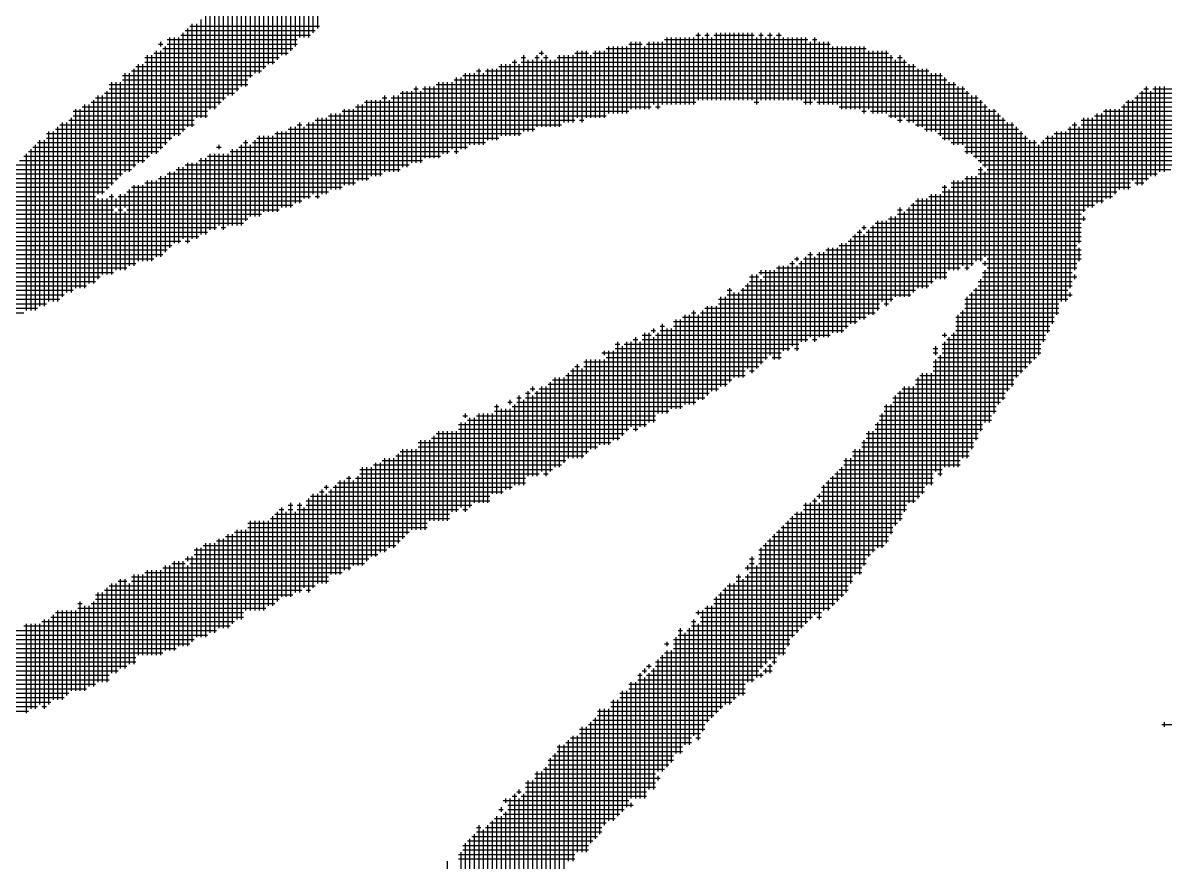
# Model space of a CAD drawing. Header units: feet. Extents: x 0 to 504600, y 0 to 356400.
# Drawn here: x 342026 to 343216, y 17794 to 18669 of the extents above; entities that cross this region are included whole.
import ezdxf

# ---------------------------------------------------------------- set-up
doc = ezdxf.new("R2010")
doc.units = ezdxf.units.FT
doc.header["$LTSCALE"] = 600
doc.header["$MEASUREMENT"] = 0
doc.layers.add('CX-COMM', color=3, linetype='CONTINUOUS')

msp = doc.modelspace()

# ---------------------------------------------------------------- linework, layer by layer
at = {"layer": 'CX-COMM'}
for p, q in [((342323.3, 18765.8), (342323.3, 18653.8)), ((342327.9, 18765.8), (342327.9, 18658.4)), ((342332.6, 18770.4), (342332.6, 18663.1)), ((342309.3, 18756.4), (342309.3, 18644.4)), ((342313.9, 18756.4), (342313.9, 18653.8)), ((342318.6, 18756.4), (342318.6, 18653.8)), ((342299.9, 18747.1), (342299.9, 18635.1)), ((342304.6, 18747.1), (342304.6, 18639.8)), ((342276.6, 18728.4), (342276.6, 18621.1)), ((342281.3, 18728.4), (342281.3, 18625.8)), ((342285.9, 18733.1), (342285.9, 18625.8)), ((342290.6, 18737.8), (342290.6, 18630.4)), ((342295.3, 18737.8), (342295.3, 18635.1)), ((342262.6, 18714.4), (342262.6, 18611.8)), ((342267.3, 18719.1), (342267.3, 18616.5)), ((342271.9, 18719.1), (342271.9, 18616.5)), ((342253.3, 18709.8), (342253.3, 18602.5)), ((342257.9, 18709.8), (342257.9, 18602.5)), ((342230, 18691.1), (342230, 18583.8)), ((342239.3, 18695.8), (342239.3, 18593.1)), ((342243.9, 18700.4), (342243.9, 18593.1)), ((342248.6, 18700.4), (342248.6, 18597.8)), ((342220.6, 18681.8), (342220.6, 18579.1)), ((342225.3, 18686.4), (342225.3, 18579.1)), ((342234.6, 18686.4), (342234.6, 18588.5)), ((342202, 18667.8), (342202, 18560.5)), ((342206.6, 18667.8), (342206.6, 18569.8)), ((342211.3, 18672.4), (342211.3, 18569.8)), ((342216, 18677.1), (342216, 18569.8)), ((342190.3, 18656.1), (342325.6, 18656.1)), ((342192.6, 18658.4), (342192.6, 18555.8)), ((342195, 18660.8), (342330.3, 18660.8)), ((342197.3, 18663.1), (342197.3, 18560.5)), ((342199.6, 18665.4), (342334.9, 18665.4)), ((342726.8, 18656.1), (342731.5, 18656.1)), ((342729.2, 18658.4), (342729.2, 18588.5)), ((342736.2, 18656.1), (342740.8, 18656.1)), ((342738.5, 18658.4), (342738.5, 18588.5)), ((342745.5, 18656.1), (342787.5, 18656.1)), ((342747.8, 18658.4), (342747.8, 18588.5)), ((342752.5, 18658.4), (342752.5, 18588.5)), ((342757.2, 18658.4), (342757.2, 18588.5)), ((342761.8, 18658.4), (342761.8, 18588.5)), ((342766.5, 18658.4), (342766.5, 18588.5)), ((342771.2, 18658.4), (342771.2, 18588.5)), ((342775.8, 18658.4), (342775.8, 18588.5)), ((342780.5, 18658.4), (342780.5, 18588.5)), ((342785.2, 18658.4), (342785.2, 18588.5)), ((342792.2, 18656.1), (342796.8, 18656.1)), ((342794.5, 18658.4), (342794.5, 18588.5)), ((342801.5, 18656.1), (342806.2, 18656.1)), ((342803.8, 18658.4), (342803.8, 18588.5)), ((342810.8, 18656.1), (342815.5, 18656.1)), ((342813.2, 18658.4), (342813.2, 18588.5)), ((342167, 18646.8), (342171.6, 18646.8)), ((342169.3, 18649.1), (342169.3, 18644.4)), ((342174, 18644.4), (342174, 18541.8)), ((342176.3, 18651.4), (342311.6, 18651.4)), ((342176.3, 18646.8), (342311.6, 18646.8)), ((342178.6, 18653.8), (342178.6, 18546.5)), ((342183.3, 18653.8), (342183.3, 18551.1)), ((342188, 18653.8), (342188, 18551.1)), ((342635.9, 18644.4), (342635.9, 18574.5)), ((342640.5, 18644.4), (342640.5, 18574.5)), ((342645.2, 18644.4), (342645.2, 18574.5)), ((342649.9, 18644.4), (342649.9, 18574.5)), ((342654.5, 18644.4), (342654.5, 18574.5)), ((342656.9, 18646.8), (342670.9, 18646.8)), ((342659.2, 18649.1), (342659.2, 18579.1)), ((342663.9, 18649.1), (342663.9, 18579.1)), ((342668.5, 18649.1), (342668.5, 18579.1)), ((342673.2, 18644.4), (342673.2, 18579.1)), ((342675.5, 18646.8), (342866.8, 18646.8)), ((342677.8, 18649.1), (342677.8, 18579.1)), ((342682.5, 18649.1), (342682.5, 18583.8)), ((342687.2, 18649.1), (342687.2, 18579.1)), ((342691.8, 18649.1), (342691.8, 18583.8)), ((342694.2, 18651.4), (342843.5, 18651.4)), ((342696.5, 18653.8), (342696.5, 18583.8)), ((342701.2, 18653.8), (342701.2, 18583.8)), ((342705.8, 18653.8), (342705.8, 18583.8)), ((342710.5, 18653.8), (342710.5, 18583.8)), ((342715.2, 18653.8), (342715.2, 18583.8)), ((342719.8, 18653.8), (342719.8, 18583.8)), ((342724.5, 18653.8), (342724.5, 18583.8)), ((342733.8, 18653.8), (342733.8, 18588.5)), ((342743.2, 18653.8), (342743.2, 18588.5)), ((342789.8, 18653.8), (342789.8, 18583.8)), ((342799.2, 18653.8), (342799.2, 18588.5)), ((342808.5, 18653.8), (342808.5, 18588.5)), ((342817.8, 18653.8), (342817.8, 18588.5)), ((342822.5, 18653.8), (342822.5, 18588.5)), ((342827.1, 18653.8), (342827.1, 18588.5)), ((342831.8, 18653.8), (342831.8, 18588.5)), ((342836.5, 18653.8), (342836.5, 18588.5)), ((342841.1, 18653.8), (342841.1, 18583.8)), ((342845.8, 18649.1), (342845.8, 18583.8)), ((342848.1, 18651.4), (342852.8, 18651.4)), ((342850.5, 18653.8), (342850.5, 18588.5)), ((342855.1, 18649.1), (342855.1, 18583.8)), ((342859.8, 18649.1), (342859.8, 18583.8)), ((342864.5, 18649.1), (342864.5, 18583.8)), ((342869.1, 18644.4), (342869.1, 18583.8)), ((342873.8, 18644.4), (342873.8, 18583.8)), ((342878.5, 18644.4), (342878.5, 18579.1)), ((342883.1, 18644.4), (342883.1, 18579.1)), ((342887.8, 18644.4), (342887.8, 18579.1)), ((342892.5, 18644.4), (342892.5, 18579.1)), ((342897.1, 18644.4), (342897.1, 18579.1)), ((342901.8, 18644.4), (342901.8, 18574.5)), ((342153, 18632.8), (342292.9, 18632.8)), ((342155.3, 18635.1), (342155.3, 18527.8)), ((342160, 18635.1), (342160, 18532.5)), ((342162.3, 18637.4), (342302.3, 18637.4)), ((342164.6, 18639.8), (342164.6, 18532.5)), ((342169.3, 18639.8), (342169.3, 18537.1)), ((342171.6, 18642.1), (342306.9, 18642.1)), ((342544.9, 18632.8), (342549.5, 18632.8)), ((342547.2, 18635.1), (342547.2, 18555.8)), ((342558.9, 18632.8), (342563.5, 18632.8)), ((342561.2, 18635.1), (342561.2, 18560.5)), ((342563.5, 18637.4), (342568.2, 18637.4)), ((342565.9, 18639.8), (342565.9, 18635.1)), ((342568.2, 18632.8), (342572.9, 18632.8)), ((342570.5, 18635.1), (342570.5, 18560.5)), ((342582.2, 18632.8), (342932.1, 18632.8)), ((342584.5, 18635.1), (342584.5, 18560.5)), ((342589.2, 18635.1), (342589.2, 18565.1)), ((342593.9, 18635.1), (342593.9, 18565.1)), ((342598.5, 18635.1), (342598.5, 18565.1)), ((342600.9, 18637.4), (342614.9, 18637.4)), ((342603.2, 18639.8), (342603.2, 18569.8)), ((342607.9, 18639.8), (342607.9, 18565.1)), ((342612.5, 18639.8), (342612.5, 18569.8)), ((342617.2, 18635.1), (342617.2, 18569.8)), ((342619.5, 18637.4), (342927.5, 18637.4)), ((342621.9, 18639.8), (342621.9, 18569.8)), ((342626.5, 18639.8), (342626.5, 18569.8)), ((342631.2, 18639.8), (342631.2, 18569.8)), ((342633.5, 18642.1), (342904.1, 18642.1)), ((342906.5, 18639.8), (342906.5, 18579.1)), ((342911.1, 18639.8), (342911.1, 18574.5)), ((342915.8, 18639.8), (342915.8, 18574.5)), ((342920.5, 18639.8), (342920.5, 18574.5)), ((342925.1, 18639.8), (342925.1, 18574.5)), ((342929.8, 18635.1), (342929.8, 18569.8)), ((342936.8, 18632.8), (342941.5, 18632.8)), ((342939.1, 18635.1), (342939.1, 18565.1)), ((342141.3, 18621.1), (342141.3, 18518.5)), ((342143.6, 18623.5), (342278.9, 18623.5)), ((342146, 18625.8), (342146, 18523.1)), ((342150.6, 18625.8), (342150.6, 18523.1)), ((342153, 18628.1), (342288.3, 18628.1)), ((342500.6, 18621.1), (342500.6, 18541.8)), ((342509.9, 18621.1), (342509.9, 18546.5)), ((342514.6, 18621.1), (342514.6, 18546.5)), ((342519.2, 18621.1), (342519.2, 18546.5)), ((342521.6, 18623.5), (342955.5, 18623.5)), ((342523.9, 18625.8), (342523.9, 18551.1)), ((342528.6, 18625.8), (342528.6, 18551.1)), ((342533.2, 18625.8), (342533.2, 18551.1)), ((342535.5, 18628.1), (342540.2, 18628.1)), ((342537.9, 18630.4), (342537.9, 18551.1)), ((342542.5, 18625.8), (342542.5, 18551.1)), ((342544.9, 18628.1), (342946.1, 18628.1)), ((342551.9, 18630.4), (342551.9, 18555.8)), ((342556.5, 18630.4), (342556.5, 18555.8)), ((342565.9, 18630.4), (342565.9, 18560.5)), ((342575.2, 18630.4), (342575.2, 18560.5)), ((342579.9, 18630.4), (342579.9, 18560.5)), ((342934.5, 18630.4), (342934.5, 18569.8)), ((342943.8, 18630.4), (342943.8, 18569.8)), ((342948.5, 18625.8), (342948.5, 18565.1)), ((342953.1, 18625.8), (342953.1, 18565.1)), ((342957.8, 18621.1), (342957.8, 18560.5)), ((342962.5, 18621.1), (342962.5, 18560.5)), ((342967.1, 18621.1), (342967.1, 18555.8)), ((342129.6, 18614.1), (342264.9, 18614.1)), ((342129.6, 18609.5), (342260.3, 18609.5)), ((342132, 18616.5), (342132, 18513.8)), ((342136.6, 18616.5), (342136.6, 18513.8)), ((342139, 18618.8), (342274.3, 18618.8)), ((342474.9, 18609.5), (342988.1, 18609.5)), ((342477.2, 18611.8), (342477.2, 18532.5)), ((342481.9, 18611.8), (342481.9, 18537.1)), ((342484.2, 18614.1), (342983.4, 18614.1)), ((342486.6, 18616.5), (342486.6, 18537.1)), ((342491.2, 18616.5), (342491.2, 18541.8)), ((342495.9, 18616.5), (342495.9, 18541.8)), ((342498.2, 18618.8), (342502.9, 18618.8)), ((342505.2, 18616.5), (342505.2, 18541.8)), ((342507.6, 18618.8), (342969.4, 18618.8)), ((342971.8, 18616.5), (342971.8, 18555.8)), ((342976.4, 18616.5), (342976.4, 18555.8)), ((342981.1, 18616.5), (342981.1, 18551.1)), ((342985.8, 18611.8), (342985.8, 18546.5)), ((342111, 18595.5), (342246.3, 18595.5)), ((342113.3, 18597.8), (342113.3, 18495.1)), ((342115.6, 18604.8), (342260.3, 18604.8)), ((342115.6, 18600.1), (342250.9, 18600.1)), ((342118, 18607.1), (342118, 18499.8)), ((342122.6, 18607.1), (342122.6, 18504.5)), ((342127.3, 18607.1), (342127.3, 18509.1)), ((342418.9, 18595.5), (343011.4, 18595.5)), ((342421.2, 18597.8), (342421.2, 18518.5)), ((342425.9, 18597.8), (342425.9, 18518.5)), ((342430.6, 18597.8), (342430.6, 18523.1)), ((342432.9, 18600.1), (342437.6, 18600.1)), ((342435.2, 18602.5), (342435.2, 18523.1)), ((342439.9, 18597.8), (342439.9, 18523.1)), ((342442.2, 18600.1), (343006.8, 18600.1)), ((342444.6, 18602.5), (342444.6, 18527.8)), ((342449.2, 18602.5), (342449.2, 18527.8)), ((342453.9, 18602.5), (342453.9, 18527.8)), ((342456.2, 18604.8), (342997.4, 18604.8)), ((342458.6, 18607.1), (342458.6, 18527.8)), ((342463.2, 18607.1), (342463.2, 18532.5)), ((342467.9, 18607.1), (342467.9, 18532.5)), ((342472.6, 18607.1), (342472.6, 18537.1)), ((342990.4, 18607.1), (342990.4, 18546.5)), ((342995.1, 18607.1), (342995.1, 18541.8)), ((342999.8, 18602.5), (342999.8, 18541.8)), ((343004.4, 18602.5), (343004.4, 18541.8)), ((343009.1, 18597.8), (343009.1, 18532.5)), ((343188.7, 18595.5), (343380, 18595.5)), ((343191.1, 18597.8), (343191.1, 18499.8)), ((343193.4, 18600.1), (343198.1, 18600.1)), ((343195.7, 18602.5), (343195.7, 18504.5)), ((343200.4, 18597.8), (343200.4, 18509.1)), ((343202.7, 18600.1), (343389.4, 18600.1)), ((343205.1, 18602.5), (343205.1, 18509.1)), ((343209.7, 18602.5), (343209.7, 18513.8)), ((343214.4, 18602.5), (343214.4, 18513.8)), ((342090, 18583.8), (342090, 18392.5)), ((342094.6, 18583.8), (342094.6, 18397.2)), ((342097, 18586.1), (342232.3, 18586.1)), ((342099.3, 18588.5), (342099.3, 18397.2)), ((342101.6, 18590.8), (342237, 18590.8)), ((342104, 18593.1), (342104, 18490.5)), ((342108.6, 18593.1), (342108.6, 18490.5)), ((342374.6, 18583.8), (342374.6, 18504.5)), ((342379.3, 18583.8), (342379.3, 18504.5)), ((342381.6, 18586.1), (342726.8, 18586.1)), ((342383.9, 18588.5), (342383.9, 18504.5)), ((342388.6, 18588.5), (342388.6, 18509.1)), ((342393.2, 18588.5), (342393.2, 18509.1)), ((342397.9, 18588.5), (342397.9, 18509.1)), ((342400.2, 18590.8), (342404.9, 18590.8)), ((342402.6, 18593.1), (342402.6, 18513.8)), ((342407.2, 18588.5), (342407.2, 18513.8)), ((342409.6, 18590.8), (343020.8, 18590.8)), ((342411.9, 18593.1), (342411.9, 18513.8)), ((342416.6, 18593.1), (342416.6, 18513.8)), ((342787.5, 18586.1), (342792.2, 18586.1)), ((342838.8, 18586.1), (342848.1, 18586.1)), ((342852.8, 18586.1), (343025.4, 18586.1)), ((343013.8, 18593.1), (343013.8, 18532.5)), ((343018.4, 18593.1), (343018.4, 18527.8)), ((343023.1, 18588.5), (343023.1, 18523.1)), ((343027.8, 18583.8), (343027.8, 18518.5)), ((343172.4, 18583.8), (343172.4, 18495.1)), ((343174.7, 18586.1), (343361.4, 18586.1)), ((343177.1, 18588.5), (343177.1, 18495.1)), ((343181.7, 18588.5), (343181.7, 18504.5)), ((343184.1, 18590.8), (343370.7, 18590.8)), ((343186.4, 18593.1), (343186.4, 18499.8)), ((342078.3, 18576.8), (342218.3, 18576.8)), ((342078.3, 18572.1), (342218.3, 18572.1)), ((342080.7, 18579.1), (342080.7, 18392.5)), ((342085.3, 18579.1), (342085.3, 18392.5)), ((342087.7, 18581.5), (342227.6, 18581.5)), ((342344.3, 18572.1), (342633.5, 18572.1)), ((342346.6, 18574.5), (342346.6, 18495.1)), ((342351.3, 18574.5), (342351.3, 18495.1)), ((342355.9, 18574.5), (342355.9, 18495.1)), ((342358.3, 18576.8), (342656.9, 18576.8)), ((342360.6, 18579.1), (342360.6, 18499.8)), ((342365.3, 18579.1), (342365.3, 18499.8)), ((342369.9, 18579.1), (342369.9, 18499.8)), ((342372.3, 18581.5), (342680.2, 18581.5)), ((342684.8, 18581.5), (342689.5, 18581.5)), ((342876.1, 18581.5), (343030.1, 18581.5)), ((342899.5, 18576.8), (342904.1, 18576.8)), ((342908.8, 18576.8), (343039.4, 18576.8)), ((342927.5, 18572.1), (343044.1, 18572.1)), ((343032.4, 18579.1), (343032.4, 18252.5)), ((343037.1, 18579.1), (343037.1, 18261.9)), ((343041.8, 18574.5), (343041.8, 18271.2)), ((343142.1, 18572.1), (343338, 18572.1)), ((343144.4, 18574.5), (343144.4, 18481.1)), ((343149.1, 18574.5), (343149.1, 18481.1)), ((343151.4, 18576.8), (343342.7, 18576.8)), ((343153.7, 18579.1), (343153.7, 18485.8)), ((343158.4, 18579.1), (343158.4, 18485.8)), ((343163.1, 18579.1), (343163.1, 18490.5)), ((343167.7, 18579.1), (343167.7, 18495.1)), ((343170.1, 18581.5), (343356.7, 18581.5)), ((342062, 18560.5), (342062, 18378.5)), ((342064.3, 18562.8), (342204.3, 18562.8)), ((342066.7, 18565.1), (342066.7, 18383.2)), ((342071.3, 18565.1), (342071.3, 18387.8)), ((342073.7, 18567.5), (342204.3, 18567.5)), ((342076, 18569.8), (342076, 18387.8)), ((342304.6, 18560.5), (342304.6, 18476.5)), ((342309.3, 18560.5), (342309.3, 18481.1)), ((342311.6, 18562.8), (342316.3, 18562.8)), ((342313.9, 18565.1), (342313.9, 18481.1)), ((342318.6, 18560.5), (342318.6, 18485.8)), ((342320.9, 18562.8), (342586.9, 18562.8)), ((342323.3, 18565.1), (342323.3, 18485.8)), ((342327.9, 18565.1), (342327.9, 18490.5)), ((342330.3, 18567.5), (342600.9, 18567.5)), ((342332.6, 18569.8), (342332.6, 18485.8)), ((342337.3, 18569.8), (342337.3, 18490.5)), ((342341.9, 18569.8), (342341.9, 18490.5)), ((342605.5, 18567.5), (342610.2, 18567.5)), ((342936.8, 18567.5), (342941.5, 18567.5)), ((342946.1, 18567.5), (343048.8, 18567.5)), ((342955.5, 18562.8), (343058.1, 18562.8)), ((343046.4, 18569.8), (343046.4, 18275.9)), ((343051.1, 18565.1), (343051.1, 18285.2)), ((343055.8, 18565.1), (343055.8, 18289.9)), ((343060.4, 18560.5), (343060.4, 18299.2)), ((343116.4, 18560.5), (343116.4, 18392.5)), ((343118.7, 18562.8), (343123.4, 18562.8)), ((343121.1, 18565.1), (343121.1, 18411.2)), ((343125.7, 18560.5), (343125.7, 18439.2)), ((343128.1, 18567.5), (343324, 18567.5)), ((343128.1, 18562.8), (343314.7, 18562.8)), ((343130.4, 18569.8), (343130.4, 18471.8)), ((343135.1, 18569.8), (343135.1, 18476.5)), ((343139.7, 18569.8), (343139.7, 18476.5)), ((342050.3, 18553.5), (342190.3, 18553.5)), ((342050.3, 18548.8), (342181, 18548.8)), ((342052.7, 18555.8), (342052.7, 18378.5)), ((342057.3, 18555.8), (342057.3, 18378.5)), ((342059.7, 18558.1), (342195, 18558.1)), ((342269.6, 18548.8), (342521.6, 18548.8)), ((342271.9, 18551.1), (342271.9, 18467.2)), ((342276.6, 18551.1), (342276.6, 18471.8)), ((342281.3, 18551.1), (342281.3, 18471.8)), ((342285.9, 18551.1), (342285.9, 18471.8)), ((342288.3, 18553.5), (342544.9, 18553.5)), ((342290.6, 18555.8), (342290.6, 18471.8)), ((342295.3, 18555.8), (342295.3, 18476.5)), ((342299.9, 18555.8), (342299.9, 18476.5)), ((342302.3, 18558.1), (342558.9, 18558.1)), ((342964.8, 18558.1), (343062.8, 18558.1)), ((342978.8, 18553.5), (343067.4, 18553.5)), ((342983.4, 18548.8), (343072.1, 18548.8)), ((343065.1, 18555.8), (343065.1, 18303.9)), ((343069.8, 18551.1), (343069.8, 18308.5)), ((343090.8, 18548.8), (343282, 18548.8)), ((343093.1, 18551.1), (343093.1, 18345.8)), ((343097.8, 18551.1), (343097.8, 18355.2)), ((343100.1, 18553.5), (343286.7, 18553.5)), ((343102.4, 18555.8), (343102.4, 18364.5)), ((343107.1, 18555.8), (343107.1, 18378.5)), ((343111.8, 18555.8), (343111.8, 18378.5)), ((343114.1, 18558.1), (343300.7, 18558.1)), ((342034, 18537.1), (342034, 18369.2)), ((342036.3, 18539.5), (342171.6, 18539.5)), ((342038.7, 18541.8), (342038.7, 18369.2)), ((342041, 18544.1), (342176.3, 18544.1)), ((342043.3, 18546.5), (342043.3, 18373.8)), ((342048, 18546.5), (342048, 18373.8)), ((342227.6, 18539.5), (342232.3, 18539.5)), ((342230, 18541.8), (342230, 18537.1)), ((342243.9, 18537.1), (342243.9, 18457.8)), ((342248.6, 18537.1), (342248.6, 18457.8)), ((342250.9, 18539.5), (342488.9, 18539.5)), ((342253.3, 18541.8), (342253.3, 18457.8)), ((342255.6, 18544.1), (342260.3, 18544.1)), ((342257.9, 18546.5), (342257.9, 18462.5)), ((342262.6, 18541.8), (342262.6, 18467.2)), ((342264.9, 18544.1), (342507.6, 18544.1)), ((342267.3, 18546.5), (342267.3, 18467.2)), ((342992.8, 18544.1), (343081.4, 18544.1)), ((343006.8, 18539.5), (343258.7, 18539.5)), ((343074.4, 18546.5), (343074.4, 18313.2)), ((343079.1, 18546.5), (343079.1, 18317.9)), ((343083.8, 18541.8), (343083.8, 18322.5)), ((343086.1, 18544.1), (343268, 18544.1)), ((343088.4, 18546.5), (343088.4, 18336.5)), ((342022.3, 18525.5), (342153, 18525.5)), ((342027, 18530.1), (342157.6, 18530.1)), ((342029.3, 18532.5), (342029.3, 18369.2)), ((342031.7, 18534.8), (342167, 18534.8)), ((342209, 18525.5), (342442.2, 18525.5)), ((342211.3, 18527.8), (342211.3, 18448.5)), ((342216, 18527.8), (342216, 18448.5)), ((342218.3, 18530.1), (342460.9, 18530.1)), ((342220.6, 18532.5), (342220.6, 18453.2)), ((342225.3, 18532.5), (342225.3, 18453.2)), ((342230, 18532.5), (342230, 18457.8)), ((342234.6, 18532.5), (342234.6, 18453.2)), ((342239.3, 18532.5), (342239.3, 18457.8)), ((342241.6, 18534.8), (342470.2, 18534.8)), ((342474.9, 18534.8), (342479.6, 18534.8)), ((343006.8, 18534.8), (343254.1, 18534.8)), ((343016.1, 18530.1), (343244.7, 18530.1)), ((343020.8, 18525.5), (343235.4, 18525.5)), ((342008.3, 18516.1), (342139, 18516.1)), ((342013, 18520.8), (342143.6, 18520.8)), ((342178.6, 18513.8), (342178.6, 18434.5)), ((342183.3, 18513.8), (342183.3, 18439.2)), ((342185.6, 18516.1), (342418.9, 18516.1)), ((342188, 18518.5), (342188, 18439.2)), ((342192.6, 18518.5), (342192.6, 18443.8)), ((342195, 18520.8), (342428.2, 18520.8)), ((342197.3, 18523.1), (342197.3, 18439.2)), ((342202, 18523.1), (342202, 18443.8)), ((342206.6, 18523.1), (342206.6, 18443.8)), ((343020.8, 18516.1), (343025.4, 18516.1)), ((343023.1, 18518.5), (343023.1, 18420.5)), ((343025.4, 18520.8), (343226.1, 18520.8)), ((343027.8, 18513.8), (343027.8, 18425.2)), ((343030.1, 18516.1), (343221.4, 18516.1)), ((341985, 18502.1), (342120.3, 18502.1)), ((341994.3, 18506.8), (342125, 18506.8)), ((341999, 18511.5), (342129.6, 18511.5)), ((342153, 18502.1), (342372.3, 18502.1)), ((342155.3, 18504.5), (342155.3, 18420.5)), ((342160, 18504.5), (342160, 18420.5)), ((342164.6, 18504.5), (342164.6, 18425.2)), ((342167, 18506.8), (342386.2, 18506.8)), ((342169.3, 18509.1), (342169.3, 18425.2)), ((342174, 18509.1), (342174, 18429.8)), ((342176.3, 18511.5), (342400.2, 18511.5)), ((342992.8, 18502.1), (343179.4, 18502.1)), ((342995.1, 18504.5), (342995.1, 18411.2)), ((342999.8, 18504.5), (342999.8, 18411.2)), ((343004.4, 18504.5), (343004.4, 18415.8)), ((343006.8, 18506.8), (343198.1, 18506.8)), ((343009.1, 18509.1), (343009.1, 18411.2)), ((343013.8, 18509.1), (343013.8, 18415.8)), ((343018.4, 18509.1), (343018.4, 18420.5)), ((343020.8, 18511.5), (343207.4, 18511.5)), ((343184.1, 18502.1), (343193.4, 18502.1)), ((341975.7, 18492.8), (342111, 18492.8)), ((341985, 18497.5), (342115.6, 18497.5)), ((342118, 18490.5), (342118, 18406.5)), ((342127.3, 18490.5), (342127.3, 18411.2)), ((342132, 18490.5), (342132, 18476.5)), ((342134.3, 18492.8), (342344.3, 18492.8)), ((342136.6, 18495.1), (342136.6, 18415.8)), ((342139, 18497.5), (342358.3, 18497.5)), ((342141.3, 18499.8), (342141.3, 18415.8)), ((342146, 18499.8), (342146, 18420.5)), ((342150.6, 18499.8), (342150.6, 18420.5)), ((342971.8, 18490.5), (342971.8, 18397.2)), ((342976.4, 18490.5), (342976.4, 18401.8)), ((342981.1, 18490.5), (342981.1, 18401.8)), ((342983.4, 18497.5), (342988.1, 18497.5)), ((342983.4, 18492.8), (343165.4, 18492.8)), ((342985.8, 18499.8), (342985.8, 18401.8)), ((342990.4, 18495.1), (342990.4, 18411.2)), ((342992.8, 18497.5), (343179.4, 18497.5)), ((341961.7, 18483.5), (342316.3, 18483.5)), ((341961.7, 18478.8), (342306.9, 18478.8)), ((341971, 18488.1), (342101.6, 18488.1)), ((342104, 18485.8), (342104, 18401.8)), ((342108.6, 18485.8), (342108.6, 18406.5)), ((342113.3, 18485.8), (342113.3, 18406.5)), ((342115.6, 18488.1), (342120.3, 18488.1)), ((342122.6, 18485.8), (342122.6, 18476.5)), ((342125, 18488.1), (342325.6, 18488.1)), ((342330.3, 18488.1), (342334.9, 18488.1)), ((342939.1, 18476.5), (342939.1, 18383.2)), ((342948.5, 18476.5), (342948.5, 18383.2)), ((342950.8, 18478.8), (343142.1, 18478.8)), ((342953.1, 18481.1), (342953.1, 18387.8)), ((342955.5, 18483.5), (343151.4, 18483.5)), ((342957.8, 18485.8), (342957.8, 18392.5)), ((342962.5, 18485.8), (342962.5, 18392.5)), ((342967.1, 18485.8), (342967.1, 18392.5)), ((342969.4, 18488.1), (343160.7, 18488.1)), ((341943, 18464.8), (342260.3, 18464.8)), ((341947.7, 18469.5), (342274.3, 18469.5)), ((341952.3, 18474.2), (342120.3, 18474.2)), ((342122.6, 18471.8), (342122.6, 18411.2)), ((342125, 18474.2), (342129.6, 18474.2)), ((342132, 18471.8), (342132, 18411.2)), ((342134.3, 18474.2), (342292.9, 18474.2)), ((342927.5, 18464.8), (343132.7, 18464.8)), ((342929.8, 18467.2), (342929.8, 18378.5)), ((342934.5, 18467.2), (342934.5, 18383.2)), ((342936.8, 18474.2), (342941.5, 18474.2)), ((342936.8, 18469.5), (343128.1, 18469.5)), ((342943.8, 18471.8), (342943.8, 18383.2)), ((342946.1, 18474.2), (343132.7, 18474.2)), ((343130.4, 18467.2), (343130.4, 18462.5)), ((341929, 18455.5), (342227.6, 18455.5)), ((341938.4, 18460.2), (342255.6, 18460.2)), ((342232.3, 18455.5), (342237, 18455.5)), ((342897.1, 18453.2), (342897.1, 18359.8)), ((342899.5, 18455.5), (342904.1, 18455.5)), ((342901.8, 18457.8), (342901.8, 18453.2)), ((342906.5, 18453.2), (342906.5, 18364.5)), ((342908.8, 18455.5), (343128.1, 18455.5)), ((342911.1, 18457.8), (342911.1, 18364.5)), ((342913.5, 18460.2), (343128.1, 18460.2)), ((342915.8, 18462.5), (342915.8, 18369.2)), ((342920.5, 18462.5), (342920.5, 18378.5)), ((342925.1, 18462.5), (342925.1, 18373.8)), ((341910.4, 18441.5), (342190.3, 18441.5)), ((341919.7, 18446.2), (342209, 18446.2)), ((341924.4, 18450.8), (342218.3, 18450.8)), ((342195, 18441.5), (342199.6, 18441.5)), ((342885.5, 18441.5), (343128.1, 18441.5)), ((342887.8, 18443.8), (342887.8, 18355.2)), ((342890.1, 18446.2), (343128.1, 18446.2)), ((342892.5, 18448.5), (342892.5, 18355.2)), ((342894.8, 18450.8), (342899.5, 18450.8)), ((342901.8, 18448.5), (342901.8, 18359.8)), ((342904.1, 18450.8), (343128.1, 18450.8)), ((341901, 18432.2), (342176.3, 18432.2)), ((341910.4, 18436.8), (342181, 18436.8)), ((342845.8, 18429.8), (342845.8, 18341.2)), ((342855.1, 18429.8), (342855.1, 18341.2)), ((342859.8, 18429.8), (342859.8, 18341.2)), ((342862.1, 18432.2), (343128.1, 18432.2)), ((342864.5, 18434.5), (342864.5, 18341.2)), ((342869.1, 18434.5), (342869.1, 18345.8)), ((342873.8, 18434.5), (342873.8, 18345.8)), ((342876.1, 18436.8), (343123.4, 18436.8)), ((342878.5, 18439.2), (342878.5, 18345.8)), ((342883.1, 18439.2), (342883.1, 18350.5)), ((343125.7, 18434.5), (343125.7, 18420.5)), ((341887, 18418.2), (342143.6, 18418.2)), ((341891.7, 18422.8), (342162.3, 18422.8)), ((341896.4, 18427.5), (342171.6, 18427.5)), ((342824.8, 18418.2), (342829.5, 18418.2)), ((342827.1, 18420.5), (342827.1, 18331.9)), ((342829.5, 18422.8), (342834.1, 18422.8)), ((342831.8, 18425.2), (342831.8, 18420.5)), ((342834.1, 18418.2), (343016.1, 18418.2)), ((342836.5, 18420.5), (342836.5, 18336.5)), ((342838.8, 18422.8), (343025.4, 18422.8)), ((342841.1, 18425.2), (342841.1, 18336.5)), ((342843.5, 18427.5), (342848.1, 18427.5)), ((342850.5, 18425.2), (342850.5, 18336.5)), ((342852.8, 18427.5), (343128.1, 18427.5)), ((343025.4, 18418.2), (343123.4, 18418.2)), ((343027.8, 18420.5), (343027.8, 18415.8)), ((343030.1, 18422.8), (343128.1, 18422.8)), ((341873, 18408.8), (342120.3, 18408.8)), ((341882.4, 18413.5), (342134.3, 18413.5)), ((342785.2, 18406.5), (342785.2, 18303.9)), ((342789.8, 18406.5), (342789.8, 18308.5)), ((342792.2, 18408.8), (342988.1, 18408.8)), ((342794.5, 18411.2), (342794.5, 18406.5)), ((342799.2, 18411.2), (342799.2, 18317.9)), ((342803.8, 18411.2), (342803.8, 18322.5)), ((342808.5, 18411.2), (342808.5, 18317.9)), ((342810.8, 18413.5), (343002.1, 18413.5)), ((342813.2, 18415.8), (342813.2, 18317.9)), ((342817.8, 18415.8), (342817.8, 18327.2)), ((342822.5, 18415.8), (342822.5, 18327.2)), ((342831.8, 18415.8), (342831.8, 18327.2)), ((343006.8, 18413.5), (343011.4, 18413.5)), ((343025.4, 18408.8), (343118.7, 18408.8)), ((343027.8, 18411.2), (343027.8, 18252.5)), ((343030.1, 18413.5), (343123.4, 18413.5)), ((343121.1, 18406.5), (343121.1, 18401.8)), ((341859, 18394.8), (342092.3, 18394.8)), ((341863.7, 18399.5), (342101.6, 18399.5)), ((341868.4, 18404.2), (342106.3, 18404.2)), ((342778.2, 18394.8), (342969.4, 18394.8)), ((342780.5, 18397.2), (342780.5, 18308.5)), ((342782.8, 18404.2), (342792.2, 18404.2)), ((342782.8, 18399.5), (342974.1, 18399.5)), ((342794.5, 18401.8), (342794.5, 18313.2)), ((342796.8, 18404.2), (342988.1, 18404.2)), ((343020.8, 18399.5), (343118.7, 18399.5)), ((343020.8, 18394.8), (343118.7, 18394.8)), ((343023.1, 18401.8), (343023.1, 18243.2)), ((343025.4, 18404.2), (343123.4, 18404.2)), ((341849.7, 18390.2), (342078.3, 18390.2)), ((341849.7, 18385.5), (342069, 18385.5)), ((342752.5, 18383.2), (342752.5, 18289.9)), ((342757.2, 18383.2), (342757.2, 18289.9)), ((342759.5, 18390.2), (342764.2, 18390.2)), ((342759.5, 18385.5), (342950.8, 18385.5)), ((342761.8, 18392.5), (342761.8, 18294.5)), ((342766.5, 18387.8), (342766.5, 18299.2)), ((342771.2, 18387.8), (342771.2, 18299.2)), ((342773.5, 18390.2), (342955.5, 18390.2)), ((342775.8, 18392.5), (342775.8, 18299.2)), ((343009.1, 18383.2), (343009.1, 18215.2)), ((343011.4, 18385.5), (343118.7, 18385.5)), ((343013.8, 18387.8), (343013.8, 18224.5)), ((343016.1, 18390.2), (343114.1, 18390.2)), ((343018.4, 18392.5), (343018.4, 18233.9)), ((343116.4, 18387.8), (343116.4, 18383.2)), ((341826.4, 18371.5), (342041, 18371.5)), ((341835.7, 18376.2), (342050.3, 18376.2)), ((341840.4, 18380.8), (342064.3, 18380.8)), ((342736.2, 18371.5), (342918.1, 18371.5)), ((342738.5, 18373.8), (342738.5, 18280.5)), ((342743.2, 18373.8), (342743.2, 18285.2)), ((342747.8, 18373.8), (342747.8, 18285.2)), ((342750.2, 18380.8), (342932.1, 18380.8)), ((342750.2, 18376.2), (342918.1, 18376.2)), ((342922.8, 18376.2), (342927.5, 18376.2)), ((343006.8, 18380.8), (343114.1, 18380.8)), ((343006.8, 18376.2), (343104.8, 18376.2)), ((343006.8, 18371.5), (343104.8, 18371.5)), ((341826.4, 18366.8), (342027, 18366.8)), ((342703.5, 18357.5), (342894.8, 18357.5)), ((342705.8, 18359.8), (342705.8, 18266.5)), ((342710.5, 18359.8), (342710.5, 18266.5)), ((342712.8, 18362.2), (342904.1, 18362.2)), ((342715.2, 18364.5), (342715.2, 18271.2)), ((342719.8, 18364.5), (342719.8, 18271.2)), ((342722.2, 18366.8), (342726.8, 18366.8)), ((342724.5, 18369.2), (342724.5, 18271.2)), ((342729.2, 18364.5), (342729.2, 18275.9)), ((342731.5, 18366.8), (342913.5, 18366.8)), ((342733.8, 18369.2), (342733.8, 18275.9)), ((342997.4, 18362.2), (343100.1, 18362.2)), ((342997.4, 18357.5), (343100.1, 18357.5)), ((342999.8, 18364.5), (342999.8, 18205.9)), ((343002.1, 18366.8), (343104.8, 18366.8)), ((343004.4, 18369.2), (343004.4, 18215.2)), ((342673.2, 18345.8), (342673.2, 18247.9)), ((342677.8, 18345.8), (342677.8, 18252.5)), ((342680.2, 18348.2), (342684.8, 18348.2)), ((342682.5, 18350.5), (342682.5, 18345.8)), ((342687.2, 18345.8), (342687.2, 18261.9)), ((342689.5, 18352.8), (342694.2, 18352.8)), ((342689.5, 18348.2), (342880.8, 18348.2)), ((342691.8, 18355.2), (342691.8, 18261.9)), ((342696.5, 18350.5), (342696.5, 18261.9)), ((342701.2, 18350.5), (342701.2, 18266.5)), ((342703.5, 18352.8), (342885.5, 18352.8)), ((342985.8, 18345.8), (342985.8, 18341.2)), ((342995.1, 18345.8), (342995.1, 18205.9)), ((342997.4, 18352.8), (343095.4, 18352.8)), ((342997.4, 18348.2), (343095.4, 18348.2)), ((342642.9, 18334.2), (342647.5, 18334.2)), ((342645.2, 18336.5), (342645.2, 18233.9)), ((342652.2, 18334.2), (342834.1, 18334.2)), ((342654.5, 18336.5), (342654.5, 18243.2)), ((342659.2, 18336.5), (342659.2, 18247.9)), ((342661.5, 18338.8), (342666.2, 18338.8)), ((342663.9, 18341.2), (342663.9, 18243.2)), ((342668.5, 18336.5), (342668.5, 18247.9)), ((342670.9, 18343.5), (342680.2, 18343.5)), ((342670.9, 18338.8), (342843.5, 18338.8)), ((342682.5, 18341.2), (342682.5, 18252.5)), ((342684.8, 18343.5), (342866.8, 18343.5)), ((342848.1, 18338.8), (342852.8, 18338.8)), ((342983.4, 18343.5), (342988.1, 18343.5)), ((342983.4, 18334.2), (343086.1, 18334.2)), ((342985.8, 18336.5), (342985.8, 18205.9)), ((342988.1, 18338.8), (343090.8, 18338.8)), ((342990.4, 18341.2), (342990.4, 18205.9)), ((342992.8, 18343.5), (343090.8, 18343.5)), ((342628.9, 18324.9), (342815.5, 18324.9)), ((342631.2, 18327.2), (342631.2, 18322.5)), ((342635.9, 18327.2), (342635.9, 18229.2)), ((342640.5, 18327.2), (342640.5, 18233.9)), ((342642.9, 18329.5), (342824.8, 18329.5)), ((342649.9, 18331.9), (342649.9, 18238.5)), ((342829.5, 18329.5), (342834.1, 18329.5)), ((342974.1, 18329.5), (342978.8, 18329.5)), ((342974.1, 18324.9), (342978.8, 18324.9)), ((342976.4, 18331.9), (342976.4, 18322.5)), ((342981.1, 18322.5), (342981.1, 18196.5)), ((342983.4, 18329.5), (343086.1, 18329.5)), ((342983.4, 18324.9), (343086.1, 18324.9)), ((342600.9, 18310.9), (342605.5, 18310.9)), ((342603.2, 18313.2), (342603.2, 18215.2)), ((342610.2, 18315.5), (342796.8, 18315.5)), ((342610.2, 18310.9), (342792.2, 18310.9)), ((342612.5, 18317.9), (342612.5, 18219.9)), ((342617.2, 18317.9), (342617.2, 18224.5)), ((342621.9, 18317.9), (342621.9, 18224.5)), ((342626.5, 18317.9), (342626.5, 18229.2)), ((342631.2, 18317.9), (342631.2, 18229.2)), ((342633.5, 18320.2), (342801.5, 18320.2)), ((342806.2, 18320.2), (342815.5, 18320.2)), ((342974.1, 18315.5), (343076.8, 18315.5)), ((342974.1, 18310.9), (343072.1, 18310.9)), ((342976.4, 18317.9), (342976.4, 18201.2)), ((342978.8, 18320.2), (343081.4, 18320.2)), ((342579.9, 18299.2), (342579.9, 18205.9)), ((342584.5, 18299.2), (342584.5, 18205.9)), ((342589.2, 18299.2), (342589.2, 18210.5)), ((342591.5, 18301.5), (342778.2, 18301.5)), ((342593.9, 18303.9), (342593.9, 18215.2)), ((342596.2, 18306.2), (342778.2, 18306.2)), ((342598.5, 18308.5), (342598.5, 18215.2)), ((342607.9, 18308.5), (342607.9, 18215.2)), ((342782.8, 18306.2), (342787.5, 18306.2)), ((342957.8, 18299.2), (342957.8, 18173.2)), ((342960.1, 18301.5), (343062.8, 18301.5)), ((342962.5, 18303.9), (342962.5, 18177.9)), ((342967.1, 18303.9), (342967.1, 18187.2)), ((342971.8, 18303.9), (342971.8, 18187.2)), ((342974.1, 18306.2), (343067.4, 18306.2)), ((342554.2, 18287.5), (342558.9, 18287.5)), ((342556.5, 18289.9), (342556.5, 18285.2)), ((342563.5, 18287.5), (342750.2, 18287.5)), ((342565.9, 18289.9), (342565.9, 18201.2)), ((342570.5, 18289.9), (342570.5, 18196.5)), ((342572.9, 18292.2), (342759.5, 18292.2)), ((342575.2, 18294.5), (342575.2, 18201.2)), ((342577.5, 18296.9), (342764.2, 18296.9)), ((342941.5, 18287.5), (343053.4, 18287.5)), ((342943.8, 18289.9), (342943.8, 18159.2)), ((342948.5, 18289.9), (342948.5, 18168.6)), ((342953.1, 18289.9), (342953.1, 18168.6)), ((342955.5, 18296.9), (343058.1, 18296.9)), ((342955.5, 18292.2), (343058.1, 18292.2)), ((342533.2, 18275.9), (342533.2, 18271.2)), ((342540.2, 18278.2), (342544.9, 18278.2)), ((342542.5, 18280.5), (342542.5, 18187.2)), ((342547.2, 18275.9), (342547.2, 18187.2)), ((342549.5, 18282.9), (342554.2, 18282.9)), ((342549.5, 18278.2), (342736.2, 18278.2)), ((342551.9, 18285.2), (342551.9, 18196.5)), ((342556.5, 18280.5), (342556.5, 18196.5)), ((342558.9, 18282.9), (342740.8, 18282.9)), ((342561.2, 18285.2), (342561.2, 18196.5)), ((342932.1, 18278.2), (343048.8, 18278.2)), ((342934.5, 18280.5), (342934.5, 18145.2)), ((342936.8, 18282.9), (343048.8, 18282.9)), ((342939.1, 18285.2), (342939.1, 18149.9)), ((342516.9, 18268.9), (342521.6, 18268.9)), ((342516.9, 18264.2), (342698.8, 18264.2)), ((342519.2, 18271.2), (342519.2, 18177.9)), ((342523.9, 18266.5), (342523.9, 18177.9)), ((342528.6, 18266.5), (342528.6, 18182.6)), ((342530.9, 18273.5), (342535.5, 18273.5)), ((342533.2, 18266.5), (342533.2, 18182.6)), ((342535.5, 18268.9), (342712.8, 18268.9)), ((342537.9, 18271.2), (342537.9, 18187.2)), ((342540.2, 18273.5), (342726.8, 18273.5)), ((342922.8, 18268.9), (343039.4, 18268.9)), ((342922.8, 18264.2), (343039.4, 18264.2)), ((342925.1, 18271.2), (342925.1, 18126.6)), ((342929.8, 18271.2), (342929.8, 18135.9)), ((342932.1, 18273.5), (343044.1, 18273.5)), ((342481.9, 18252.5), (342481.9, 18163.9)), ((342484.2, 18259.5), (342488.9, 18259.5)), ((342486.6, 18261.9), (342486.6, 18257.2)), ((342486.6, 18252.5), (342486.6, 18159.2)), ((342488.9, 18254.9), (342684.8, 18254.9)), ((342491.2, 18257.2), (342491.2, 18163.9)), ((342495.9, 18257.2), (342495.9, 18168.6)), ((342498.2, 18259.5), (342684.8, 18259.5)), ((342500.6, 18261.9), (342500.6, 18168.6)), ((342505.2, 18261.9), (342505.2, 18168.6)), ((342509.9, 18261.9), (342509.9, 18168.6)), ((342514.6, 18261.9), (342514.6, 18177.9)), ((342915.8, 18252.5), (342915.8, 18121.9)), ((342918.1, 18259.5), (343034.8, 18259.5)), ((342918.1, 18254.9), (343034.8, 18254.9)), ((342920.5, 18261.9), (342920.5, 18121.9)), ((342453.9, 18238.5), (342453.9, 18149.9)), ((342456.2, 18240.9), (342652.2, 18240.9)), ((342458.6, 18243.2), (342458.6, 18149.9)), ((342463.2, 18243.2), (342463.2, 18149.9)), ((342467.9, 18243.2), (342467.9, 18149.9)), ((342472.6, 18243.2), (342472.6, 18159.2)), ((342477.2, 18243.2), (342477.2, 18159.2)), ((342479.6, 18250.2), (342675.5, 18250.2)), ((342479.6, 18245.5), (342656.9, 18245.5)), ((342661.5, 18245.5), (342666.2, 18245.5)), ((342904.1, 18240.9), (343020.8, 18240.9)), ((342906.5, 18243.2), (342906.5, 18112.6)), ((342911.1, 18243.2), (342911.1, 18117.2)), ((342913.5, 18250.2), (343025.4, 18250.2)), ((342913.5, 18245.5), (343025.4, 18245.5)), ((342437.6, 18231.5), (342638.2, 18231.5)), ((342437.6, 18226.9), (342624.2, 18226.9)), ((342439.9, 18233.9), (342439.9, 18140.6)), ((342444.6, 18233.9), (342444.6, 18140.6)), ((342449.2, 18233.9), (342449.2, 18149.9)), ((342451.6, 18236.2), (342647.5, 18236.2)), ((342899.5, 18231.5), (343016.1, 18231.5)), ((342899.5, 18226.9), (343016.1, 18226.9)), ((342901.8, 18233.9), (342901.8, 18103.2)), ((342904.1, 18236.2), (343020.8, 18236.2)), ((342402.6, 18215.2), (342402.6, 18117.2)), ((342407.2, 18215.2), (342407.2, 18121.9)), ((342411.9, 18215.2), (342411.9, 18121.9)), ((342414.2, 18217.5), (342610.2, 18217.5)), ((342416.6, 18219.9), (342416.6, 18126.6)), ((342418.9, 18222.2), (342614.9, 18222.2)), ((342421.2, 18224.5), (342421.2, 18131.2)), ((342425.9, 18224.5), (342425.9, 18135.9)), ((342430.6, 18224.5), (342430.6, 18140.6)), ((342435.2, 18224.5), (342435.2, 18140.6)), ((342883.1, 18215.2), (342883.1, 18075.2)), ((342887.8, 18215.2), (342887.8, 18084.6)), ((342890.1, 18222.2), (343011.4, 18222.2)), ((342890.1, 18217.5), (343011.4, 18217.5)), ((342892.5, 18224.5), (342892.5, 18093.9)), ((342897.1, 18224.5), (342897.1, 18093.9)), ((342376.9, 18203.5), (342577.5, 18203.5)), ((342379.3, 18205.9), (342379.3, 18103.2)), ((342383.9, 18205.9), (342383.9, 18107.9)), ((342388.6, 18205.9), (342388.6, 18112.6)), ((342390.9, 18208.2), (342586.9, 18208.2)), ((342393.2, 18210.5), (342393.2, 18112.6)), ((342397.9, 18210.5), (342397.9, 18117.2)), ((342400.2, 18212.9), (342591.5, 18212.9)), ((342876.1, 18203.5), (342983.4, 18203.5)), ((342878.5, 18205.9), (342878.5, 18070.6)), ((342880.8, 18212.9), (343002.1, 18212.9)), ((342880.8, 18208.2), (343002.1, 18208.2)), ((342355.9, 18191.9), (342355.9, 18093.9)), ((342360.6, 18191.9), (342360.6, 18098.6)), ((342362.9, 18194.2), (342367.6, 18194.2)), ((342365.3, 18196.5), (342365.3, 18098.6)), ((342369.9, 18191.9), (342369.9, 18103.2)), ((342372.3, 18194.2), (342549.5, 18194.2)), ((342374.6, 18196.5), (342374.6, 18103.2)), ((342376.9, 18198.9), (342563.5, 18198.9)), ((342568.2, 18198.9), (342572.9, 18198.9)), ((342864.5, 18191.9), (342864.5, 18056.6)), ((342866.8, 18194.2), (342974.1, 18194.2)), ((342869.1, 18196.5), (342869.1, 18061.2)), ((342871.5, 18198.9), (342974.1, 18198.9)), ((342873.8, 18201.2), (342873.8, 18065.9)), ((342978.8, 18198.9), (342983.4, 18198.9)), ((342334.9, 18180.2), (342339.6, 18180.2)), ((342337.3, 18182.6), (342337.3, 18084.6)), ((342339.6, 18184.9), (342344.3, 18184.9)), ((342341.9, 18187.2), (342341.9, 18182.6)), ((342344.3, 18180.2), (342526.2, 18180.2)), ((342346.6, 18182.6), (342346.6, 18093.9)), ((342348.9, 18184.9), (342535.5, 18184.9)), ((342351.3, 18187.2), (342351.3, 18093.9)), ((342353.6, 18189.5), (342549.5, 18189.5)), ((342857.5, 18184.9), (342964.8, 18184.9)), ((342857.5, 18180.2), (342964.8, 18180.2)), ((342859.8, 18187.2), (342859.8, 18056.6)), ((342862.1, 18189.5), (342974.1, 18189.5)), ((342304.6, 18168.6), (342304.6, 18070.6)), ((342313.9, 18168.6), (342313.9, 18075.2)), ((342320.9, 18170.9), (342512.2, 18170.9)), ((342323.3, 18173.2), (342323.3, 18075.2)), ((342325.6, 18175.6), (342512.2, 18175.6)), ((342327.9, 18177.9), (342327.9, 18079.9)), ((342332.6, 18177.9), (342332.6, 18084.6)), ((342341.9, 18177.9), (342341.9, 18084.6)), ((342841.1, 18168.6), (342841.1, 18042.6)), ((342845.8, 18168.6), (342845.8, 18047.2)), ((342848.1, 18170.9), (342852.8, 18170.9)), ((342850.5, 18173.2), (342850.5, 18051.9)), ((342852.8, 18175.6), (342960.1, 18175.6)), ((342855.1, 18177.9), (342855.1, 18173.2)), ((342855.1, 18168.6), (342855.1, 18047.2)), ((342857.5, 18170.9), (342955.5, 18170.9)), ((342288.3, 18156.9), (342470.2, 18156.9)), ((342290.6, 18159.2), (342290.6, 18065.9)), ((342292.9, 18161.6), (342297.6, 18161.6)), ((342295.3, 18163.9), (342295.3, 18070.6)), ((342299.9, 18159.2), (342299.9, 18070.6)), ((342302.3, 18166.2), (342306.9, 18166.2)), ((342302.3, 18161.6), (342306.9, 18161.6)), ((342309.3, 18159.2), (342309.3, 18075.2)), ((342311.6, 18166.2), (342316.3, 18166.2)), ((342311.6, 18161.6), (342479.6, 18161.6)), ((342318.6, 18163.9), (342318.6, 18079.9)), ((342320.9, 18166.2), (342493.6, 18166.2)), ((342484.2, 18161.6), (342488.9, 18161.6)), ((342829.5, 18156.9), (342941.5, 18156.9)), ((342831.8, 18159.2), (342831.8, 18033.3)), ((342836.5, 18159.2), (342836.5, 18037.9)), ((342838.8, 18166.2), (342946.1, 18166.2)), ((342838.8, 18161.6), (342946.1, 18161.6)), ((342260.3, 18147.6), (342446.9, 18147.6)), ((342262.6, 18149.9), (342262.6, 18056.6)), ((342267.3, 18149.9), (342267.3, 18056.6)), ((342271.9, 18149.9), (342271.9, 18056.6)), ((342276.6, 18149.9), (342276.6, 18056.6)), ((342281.3, 18149.9), (342281.3, 18061.2)), ((342283.6, 18152.2), (342470.2, 18152.2)), ((342285.9, 18154.6), (342285.9, 18061.2)), ((342817.8, 18145.2), (342817.8, 18009.9)), ((342820.2, 18147.6), (342936.8, 18147.6)), ((342822.5, 18149.9), (342822.5, 18019.3)), ((342824.8, 18152.2), (342941.5, 18152.2)), ((342827.1, 18154.6), (342827.1, 18028.6)), ((342237, 18133.6), (342423.6, 18133.6)), ((342239.3, 18135.9), (342239.3, 18037.9)), ((342243.9, 18135.9), (342243.9, 18042.6)), ((342246.3, 18138.2), (342428.2, 18138.2)), ((342248.6, 18140.6), (342248.6, 18047.2)), ((342253.3, 18140.6), (342253.3, 18047.2)), ((342257.9, 18140.6), (342257.9, 18056.6)), ((342260.3, 18142.9), (342446.9, 18142.9)), ((342806.2, 18133.6), (342927.5, 18133.6)), ((342808.5, 18135.9), (342808.5, 18000.6)), ((342810.8, 18138.2), (342932.1, 18138.2)), ((342813.2, 18140.6), (342813.2, 18009.9)), ((342815.5, 18142.9), (342932.1, 18142.9)), ((342204.3, 18119.6), (342404.9, 18119.6)), ((342206.6, 18121.9), (342206.6, 18028.6)), ((342211.3, 18121.9), (342211.3, 18028.6)), ((342213.6, 18124.2), (342414.2, 18124.2)), ((342216, 18126.6), (342216, 18028.6)), ((342220.6, 18126.6), (342220.6, 18033.3)), ((342225.3, 18126.6), (342225.3, 18033.3)), ((342227.6, 18128.9), (342418.9, 18128.9)), ((342230, 18131.2), (342230, 18037.9)), ((342234.6, 18131.2), (342234.6, 18037.9)), ((342792.2, 18119.6), (342913.5, 18119.6)), ((342794.5, 18121.9), (342794.5, 17995.9)), ((342796.8, 18124.2), (342922.8, 18124.2)), ((342799.2, 18126.6), (342799.2, 18000.6)), ((342801.5, 18128.9), (342927.5, 18128.9)), ((342803.8, 18131.2), (342803.8, 18005.3)), ((342183.3, 18107.9), (342183.3, 18014.6)), ((342188, 18107.9), (342188, 18019.3)), ((342192.6, 18107.9), (342192.6, 18019.3)), ((342195, 18110.2), (342386.2, 18110.2)), ((342197.3, 18112.6), (342197.3, 18107.9)), ((342202, 18112.6), (342202, 18023.9)), ((342204.3, 18114.9), (342395.6, 18114.9)), ((342782.8, 18110.2), (342787.5, 18110.2)), ((342785.2, 18112.6), (342785.2, 17981.9)), ((342792.2, 18114.9), (342908.8, 18114.9)), ((342792.2, 18110.2), (342904.1, 18110.2)), ((342153, 18096.2), (342358.3, 18096.2)), ((342155.3, 18098.6), (342155.3, 18009.9)), ((342160, 18098.6), (342160, 18009.9)), ((342164.6, 18098.6), (342164.6, 18009.9)), ((342169.3, 18098.6), (342169.3, 18009.9)), ((342171.6, 18100.9), (342367.6, 18100.9)), ((342174, 18103.2), (342174, 18014.6)), ((342178.6, 18103.2), (342178.6, 18014.6)), ((342181, 18105.6), (342195, 18105.6)), ((342197.3, 18103.2), (342197.3, 18019.3)), ((342199.6, 18105.6), (342381.6, 18105.6)), ((342778.2, 18100.9), (342899.5, 18100.9)), ((342780.5, 18103.2), (342780.5, 18098.6)), ((342782.8, 18105.6), (342787.5, 18105.6)), ((342782.8, 18096.2), (342899.5, 18096.2)), ((342789.8, 18103.2), (342789.8, 17986.6)), ((342792.2, 18105.6), (342904.1, 18105.6)), ((342118, 18084.6), (342118, 17991.3)), ((342122.6, 18084.6), (342122.6, 17991.3)), ((342125, 18086.9), (342134.3, 18086.9)), ((342127.3, 18089.2), (342127.3, 17995.9)), ((342132, 18089.2), (342132, 17995.9)), ((342136.6, 18084.6), (342136.6, 18000.6)), ((342139, 18091.6), (342344.3, 18091.6)), ((342139, 18086.9), (342344.3, 18086.9)), ((342141.3, 18093.9), (342141.3, 18000.6)), ((342146, 18093.9), (342146, 18009.9)), ((342150.6, 18093.9), (342150.6, 18009.9)), ((342761.8, 18084.6), (342761.8, 17958.6)), ((342766.5, 18084.6), (342766.5, 17963.3)), ((342768.8, 18091.6), (342773.5, 18091.6)), ((342768.8, 18086.9), (342890.1, 18086.9)), ((342771.2, 18093.9), (342771.2, 17967.9)), ((342775.8, 18089.2), (342775.8, 17967.9)), ((342778.2, 18091.6), (342890.1, 18091.6)), ((342780.5, 18093.9), (342780.5, 17981.9)), ((342101.6, 18072.9), (342306.9, 18072.9)), ((342104, 18075.2), (342104, 17981.9)), ((342108.6, 18075.2), (342108.6, 17981.9)), ((342111, 18077.6), (342316.3, 18077.6)), ((342113.3, 18079.9), (342113.3, 17981.9)), ((342115.6, 18082.2), (342330.3, 18082.2)), ((342320.9, 18077.6), (342325.6, 18077.6)), ((342750.2, 18072.9), (342880.8, 18072.9)), ((342752.5, 18075.2), (342752.5, 17953.9)), ((342754.8, 18077.6), (342885.5, 18077.6)), ((342757.2, 18079.9), (342757.2, 17958.6)), ((342759.5, 18082.2), (342885.5, 18082.2)), ((342083, 18063.6), (342087.7, 18063.6)), ((342085.3, 18065.9), (342085.3, 17972.6)), ((342090, 18061.2), (342090, 17972.6)), ((342094.6, 18061.2), (342094.6, 17977.3)), ((342097, 18063.6), (342288.3, 18063.6)), ((342099.3, 18065.9), (342099.3, 17977.3)), ((342101.6, 18068.2), (342292.9, 18068.2)), ((342738.5, 18061.2), (342738.5, 17939.9)), ((342743.2, 18061.2), (342743.2, 17944.6)), ((342745.5, 18068.2), (342876.1, 18068.2)), ((342745.5, 18063.6), (342871.5, 18063.6)), ((342747.8, 18070.6), (342747.8, 17949.3)), ((342055, 18049.6), (342255.6, 18049.6)), ((342057.3, 18051.9), (342057.3, 17963.3)), ((342059.7, 18054.2), (342255.6, 18054.2)), ((342062, 18056.6), (342062, 17963.3)), ((342066.7, 18056.6), (342066.7, 17963.3)), ((342071.3, 18056.6), (342071.3, 17967.9)), ((342076, 18056.6), (342076, 17972.6)), ((342080.7, 18056.6), (342080.7, 17972.6)), ((342083, 18058.9), (342278.9, 18058.9)), ((342726.8, 18054.2), (342857.5, 18054.2)), ((342729.2, 18056.6), (342729.2, 18051.9)), ((342731.5, 18049.6), (342848.1, 18049.6)), ((342733.8, 18056.6), (342733.8, 17930.6)), ((342736.2, 18058.9), (342866.8, 18058.9)), ((342852.8, 18049.6), (342857.5, 18049.6)), ((342027, 18040.3), (342241.6, 18040.3)), ((342029.3, 18042.6), (342029.3, 17949.3)), ((342034, 18042.6), (342034, 17953.9)), ((342038.7, 18042.6), (342038.7, 17953.9)), ((342043.3, 18042.6), (342043.3, 17958.6)), ((342045.7, 18044.9), (342246.3, 18044.9)), ((342048, 18047.2), (342048, 17953.9)), ((342052.7, 18047.2), (342052.7, 17958.6)), ((342710.5, 18037.9), (342710.5, 17907.3)), ((342719.8, 18037.9), (342719.8, 17916.6)), ((342722.2, 18044.9), (342726.8, 18044.9)), ((342722.2, 18040.3), (342838.8, 18040.3)), ((342724.5, 18047.2), (342724.5, 17925.9)), ((342729.2, 18042.6), (342729.2, 17921.3)), ((342731.5, 18044.9), (342843.5, 18044.9)), ((341989.7, 18026.3), (342204.3, 18026.3)), ((342003.7, 18030.9), (342218.3, 18030.9)), ((342017.7, 18035.6), (342227.6, 18035.6)), ((342703.5, 18026.3), (342824.8, 18026.3)), ((342705.8, 18028.6), (342705.8, 17907.3)), ((342708.2, 18035.6), (342712.8, 18035.6)), ((342708.2, 18030.9), (342829.5, 18030.9)), ((342715.2, 18033.3), (342715.2, 17916.6)), ((342717.5, 18035.6), (342834.1, 18035.6)), ((341971, 18016.9), (342185.6, 18016.9)), ((341980.3, 18021.6), (342199.6, 18021.6)), ((342694.2, 18021.6), (342698.8, 18021.6)), ((342696.5, 18023.9), (342696.5, 18019.3)), ((342696.5, 18014.6), (342696.5, 17893.3)), ((342701.2, 18014.6), (342701.2, 17897.9)), ((342703.5, 18021.6), (342824.8, 18021.6)), ((342703.5, 18016.9), (342820.2, 18016.9)), ((341938.4, 18002.9), (342143.6, 18002.9)), ((341947.7, 18007.6), (342143.6, 18007.6)), ((341961.7, 18012.3), (342171.6, 18012.3)), ((342677.8, 18000.6), (342677.8, 17995.9)), ((342684.8, 18002.9), (342801.5, 18002.9)), ((342687.2, 18005.3), (342687.2, 17888.6)), ((342689.5, 18007.6), (342810.8, 18007.6)), ((342691.8, 18009.9), (342691.8, 17888.6)), ((342694.2, 18012.3), (342820.2, 18012.3)), ((342803.8, 18000.6), (342803.8, 17991.3)), ((342806.2, 18002.9), (342810.8, 18002.9)), ((341896.4, 17988.9), (342115.6, 17988.9)), ((341910.4, 17993.6), (342125, 17993.6)), ((341924.4, 17998.3), (342134.3, 17998.3)), ((342666.2, 17988.9), (342670.9, 17988.9)), ((342668.5, 17991.3), (342668.5, 17860.6)), ((342670.9, 17993.6), (342675.5, 17993.6)), ((342673.2, 17995.9), (342673.2, 17991.3)), ((342675.5, 17998.3), (342680.2, 17998.3)), ((342675.5, 17988.9), (342796.8, 17988.9)), ((342677.8, 17991.3), (342677.8, 17870)), ((342680.2, 17993.6), (342792.2, 17993.6)), ((342682.5, 17995.9), (342682.5, 17870)), ((342684.8, 17998.3), (342796.8, 17998.3)), ((342794.5, 17991.3), (342794.5, 17986.6)), ((342796.8, 17993.6), (342806.2, 17993.6)), ((342799.2, 17995.9), (342799.2, 17991.3)), ((342801.5, 17998.3), (342806.2, 17998.3)), ((341868.4, 17979.6), (342101.6, 17979.6)), ((341882.4, 17984.3), (342115.6, 17984.3)), ((342656.9, 17979.6), (342778.2, 17979.6)), ((342659.2, 17981.9), (342659.2, 17860.6)), ((342663.9, 17981.9), (342663.9, 17860.6)), ((342666.2, 17984.3), (342787.5, 17984.3)), ((342673.2, 17986.6), (342673.2, 17860.6)), ((341835.7, 17965.6), (342069, 17965.6)), ((341840.4, 17970.3), (342073.7, 17970.3)), ((341849.7, 17974.9), (342092.3, 17974.9)), ((342647.5, 17970.3), (342778.2, 17970.3)), ((342647.5, 17965.6), (342768.8, 17965.6)), ((342649.9, 17972.6), (342649.9, 17846.6)), ((342654.5, 17972.6), (342654.5, 17851.3)), ((342656.9, 17974.9), (342778.2, 17974.9)), ((341812.4, 17956.3), (342041, 17956.3)), ((341817, 17960.9), (342055, 17960.9)), ((342045.7, 17956.3), (342050.3, 17956.3)), ((342626.5, 17953.9), (342626.5, 17823.3)), ((342631.2, 17953.9), (342631.2, 17832.6)), ((342635.9, 17953.9), (342635.9, 17837.3)), ((342638.2, 17960.9), (342764.2, 17960.9)), ((342638.2, 17956.3), (342754.8, 17956.3)), ((342640.5, 17963.3), (342640.5, 17837.3)), ((342645.2, 17963.3), (342645.2, 17842)), ((341784.4, 17951.6), (342031.7, 17951.6)), ((342619.5, 17942.3), (342740.8, 17942.3)), ((342621.9, 17944.6), (342621.9, 17818.6)), ((342624.2, 17951.6), (342750.2, 17951.6)), ((342624.2, 17946.9), (342745.5, 17946.9)), ((342605.5, 17932.9), (342736.2, 17932.9)), ((342607.9, 17935.3), (342607.9, 17804.6)), ((342612.5, 17935.3), (342612.5, 17804.6)), ((342614.9, 17937.6), (342736.2, 17937.6)), ((342617.2, 17939.9), (342617.2, 17814)), ((343212.1, 17937.6), (343501.3, 17937.6)), ((343214.4, 17939.9), (343214.4, 17935.3)), ((342591.5, 17918.9), (342722.2, 17918.9)), ((342593.9, 17921.3), (342593.9, 17795.3)), ((342596.2, 17923.6), (342722.2, 17923.6)), ((342598.5, 17925.9), (342598.5, 17795.3)), ((342603.2, 17925.9), (342603.2, 17804.6)), ((342605.5, 17928.3), (342731.5, 17928.3)), ((342726.8, 17923.6), (342731.5, 17923.6)), ((342579.9, 17907.3), (342579.9, 17781.3)), ((342582.2, 17914.3), (342712.8, 17914.3)), ((342582.2, 17909.6), (342712.8, 17909.6)), ((342584.5, 17916.6), (342584.5, 17781.3)), ((342589.2, 17916.6), (342589.2, 17786)), ((342572.9, 17900.3), (342703.5, 17900.3)), ((342572.9, 17895.6), (342698.8, 17895.6)), ((342575.2, 17902.6), (342575.2, 17776.6)), ((342577.5, 17904.9), (342703.5, 17904.9)), ((342558.9, 17886.3), (342684.8, 17886.3)), ((342558.9, 17881.6), (342689.5, 17881.6)), ((342561.2, 17888.6), (342561.2, 17762.6)), ((342565.9, 17888.6), (342565.9, 17767.3)), ((342568.2, 17891), (342694.2, 17891)), ((342570.5, 17893.3), (342570.5, 17772)), ((342687.2, 17884), (342687.2, 17879.3)), ((342542.5, 17870), (342542.5, 17865.3)), ((342549.5, 17877), (342684.8, 17877)), ((342549.5, 17872.3), (342684.8, 17872.3)), ((342551.9, 17879.3), (342551.9, 17758)), ((342556.5, 17879.3), (342556.5, 17758)), ((342526.2, 17858.3), (342656.9, 17858.3)), ((342528.6, 17860.6), (342528.6, 17856)), ((342533.2, 17860.6), (342533.2, 17739.3)), ((342535.5, 17863), (342540.2, 17863)), ((342537.9, 17865.3), (342537.9, 17744)), ((342540.2, 17867.6), (342544.9, 17867.6)), ((342542.5, 17860.6), (342542.5, 17748.7)), ((342544.9, 17863), (342675.5, 17863)), ((342547.2, 17865.3), (342547.2, 17748.7)), ((342549.5, 17867.6), (342675.5, 17867.6)), ((342521.6, 17849), (342526.2, 17849)), ((342523.9, 17851.3), (342523.9, 17846.6)), ((342528.6, 17846.6), (342528.6, 17730)), ((342530.9, 17853.6), (342661.5, 17853.6)), ((342530.9, 17849), (342652.2, 17849)), ((342659.2, 17856), (342659.2, 17851.3)), ((342512.2, 17835), (342633.5, 17835)), ((342514.6, 17837.3), (342514.6, 17720.7)), ((342516.9, 17839.6), (342642.9, 17839.6)), ((342519.2, 17842), (342519.2, 17725.3)), ((342523.9, 17842), (342523.9, 17730)), ((342526.2, 17844.3), (342647.5, 17844.3)), ((342495.9, 17823.3), (342495.9, 17702)), ((342498.2, 17830.3), (342502.9, 17830.3)), ((342498.2, 17825.6), (342628.9, 17825.6)), ((342500.6, 17832.6), (342500.6, 17706.7)), ((342505.2, 17828), (342505.2, 17711.3)), ((342507.6, 17830.3), (342628.9, 17830.3)), ((342509.9, 17832.6), (342509.9, 17716)), ((342484.2, 17811.6), (342614.9, 17811.6)), ((342486.6, 17814), (342486.6, 17692.7)), ((342488.9, 17816.3), (342619.5, 17816.3)), ((342491.2, 17818.6), (342491.2, 17697.3)), ((342493.6, 17821), (342624.2, 17821)), ((342479.6, 17802.3), (342600.9, 17802.3)), ((342481.9, 17804.6), (342481.9, 17692.7)), ((342484.2, 17807), (342614.9, 17807)), ((342467.9, 17795.3), (342467.9, 17674)), ((342479.6, 17797.6), (342600.9, 17797.6))]:
    msp.add_line(p, q, dxfattribs=at)

doc.saveas('drawing.dxf')
